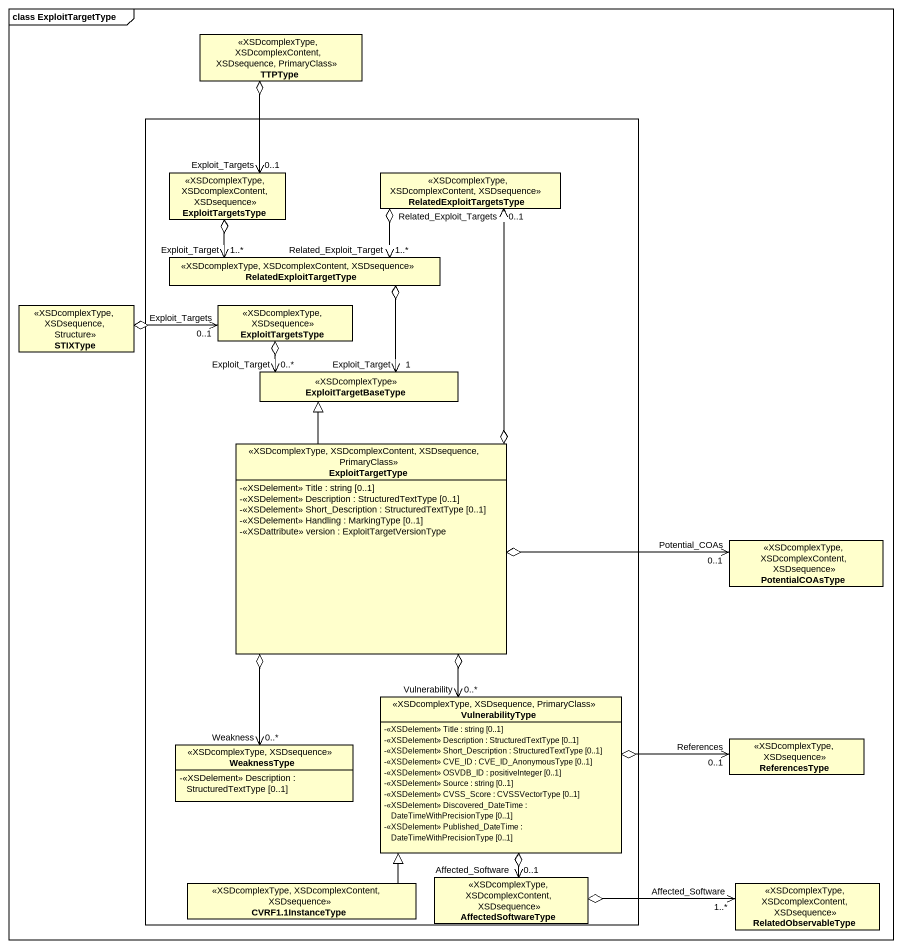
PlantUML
@startuml
mainframe class ExploitTargetType
hide circle
hide empty members
skinparam classAttributeIconSize 0
class TTPType <<XSDcomplexType, XSDcomplexContent, XSDsequence, PrimaryClass>>
rectangle " " as rectangle1 {
  class ExploitTargetsType <<XSDcomplexType, XSDcomplexContent, XSDsequence>>
  class RelatedExploitTargetsType <<XSDcomplexType, XSDcomplexContent, XSDsequence>>
  class RelatedExploitTargetType <<XSDcomplexType, XSDcomplexContent, XSDsequence>>
  class "ExploitTargetsType" as ExploitTargetsType_2 <<XSDcomplexType, XSDsequence>>
  class ExploitTargetBaseType <<XSDcomplexType>>
  class ExploitTargetType <<XSDcomplexType, XSDcomplexContent, XSDsequence, PrimaryClass>> {
    -<<XSDelement>> Title : string [0..1]
    -<<XSDelement>> Description : StructuredTextType [0..1]
    -<<XSDelement>> Short_Description : StructuredTextType [0..1]
    -<<XSDelement>> Handling : MarkingType [0..1]
    -<<XSDattribute>> version : ExploitTargetVersionType
  }
  class VulnerabilityType <<XSDcomplexType, XSDsequence, PrimaryClass>> {
    -<<XSDelement>> Title : string [0..1]
    -<<XSDelement>> Description : StructuredTextType [0..1]
    -<<XSDelement>> Short_Description : StructuredTextType [0..1]
    -<<XSDelement>> CVE_ID : CVE_ID_AnonymousType [0..1]
    -<<XSDelement>> OSVDB_ID : positiveInteger [0..1]
    -<<XSDelement>> Source : string [0..1]
    -<<XSDelement>> CVSS_Score : CVSSVectorType [0..1]
    -<<XSDelement>> Discovered_DateTime : DateTimeWithPrecisionType [0..1]
    -<<XSDelement>> Published_DateTime : DateTimeWithPrecisionType [0..1]
  }
  class WeaknessType <<XSDcomplexType, XSDsequence>> {
    -<<XSDelement>> Description : StructuredTextType [0..1]
  }
  class "CVRF1.1InstanceType" as CVRF1_1InstanceType <<XSDcomplexType, XSDcomplexContent, XSDsequence>>
  class AffectedSoftwareType <<XSDcomplexType, XSDcomplexContent, XSDsequence>>
}
class STIXType <<XSDcomplexType, XSDsequence, Structure>>
class PotentialCOAsType <<XSDcomplexType, XSDcomplexContent, XSDsequence>>
class ReferencesType <<XSDcomplexType, XSDsequence>>
class RelatedObservableType <<XSDcomplexType, XSDcomplexContent, XSDsequence>>
ExploitTargetsType "Exploit_Targets\n0..1" <-up-o TTPType
RelatedExploitTargetsType "Related_Exploit_Targets\n0..1" <--o ExploitTargetType
RelatedExploitTargetType "Exploit_Target\n1..*" <-up-o ExploitTargetsType
RelatedExploitTargetType "Related_Exploit_Target\n1..*" <-right-o RelatedExploitTargetsType
ExploitTargetsType_2 "Exploit_Targets\n0..1" <-left-o STIXType
ExploitTargetBaseType "Exploit_Target\n1" <-up-o RelatedExploitTargetType
ExploitTargetBaseType "Exploit_Target\n0..*" <-up-o ExploitTargetsType_2
ExploitTargetType -up-|> ExploitTargetBaseType
PotentialCOAsType "Potential_COAs\n0..1" <-left-o ExploitTargetType
VulnerabilityType "Vulnerability\n0..*" <-up-o ExploitTargetType
WeaknessType "Weakness\n0..*" <-up-o ExploitTargetType
ReferencesType "References\n0..1" <-left-o VulnerabilityType
CVRF1_1InstanceType -up-|> VulnerabilityType
AffectedSoftwareType "Affected_Software\n0..1" <-up-o VulnerabilityType
RelatedObservableType "Affected_Software\n1..*" <-left-o AffectedSoftwareType
@enduml
